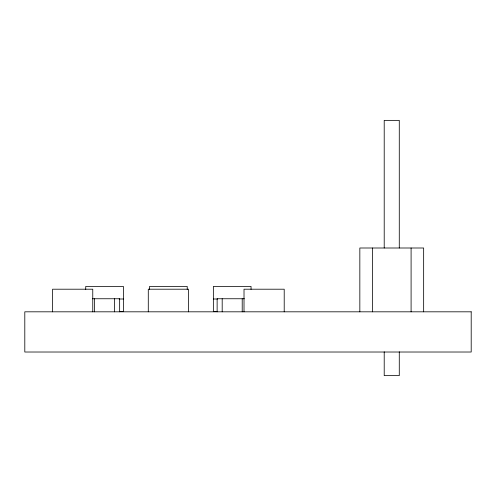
<?xml version="1.0" encoding="UTF-8"?>
<svg xmlns="http://www.w3.org/2000/svg" width="496" height="496" viewBox="0 0 496 496"><rect width="100%" height="100%" fill="white"/><g stroke="black" fill="none" stroke-linecap="round" stroke-linejoin="round"><path stroke-width="0.74" d="M92.386 298.753L119.648 298.753L119.648 311.817M244.385 298.753L217.13 298.753L217.13 311.817M119.133 299.001L123.411 299.001M213.361 299.001L217.645 299.001M119.648 311.562L123.411 311.562L123.411 286.44L85.727 286.44L85.727 289.397M217.13 311.562L213.361 311.562L213.361 286.44L251.044 286.44L251.044 289.397M423.652 311.817L423.652 248L359.836 248L359.836 311.817M411.091 248L411.091 311.817M399.28 248L399.28 120.367L384.208 120.367L384.208 248M399.28 351.8L399.28 375.633L384.208 375.633L384.208 351.8M372.397 248L372.397 311.817M284.208 311.817L284.208 289.205L244.013 289.205L244.013 311.817M242.215 298.753L242.215 311.817M222.189 298.753L222.189 311.817M188.486 311.817L188.486 289.205L148.285 289.205L148.285 311.817M187.228 289.397L187.228 286.44L149.544 286.44L149.544 289.397M114.582 298.753L114.582 311.817M94.556 298.753L94.556 311.817M92.764 311.817L92.764 289.205L52.564 289.205L52.564 311.817M471.2 311.817L24.8 311.817L24.8 352.017L471.2 352.017L471.2 311.817"/></g></svg>
